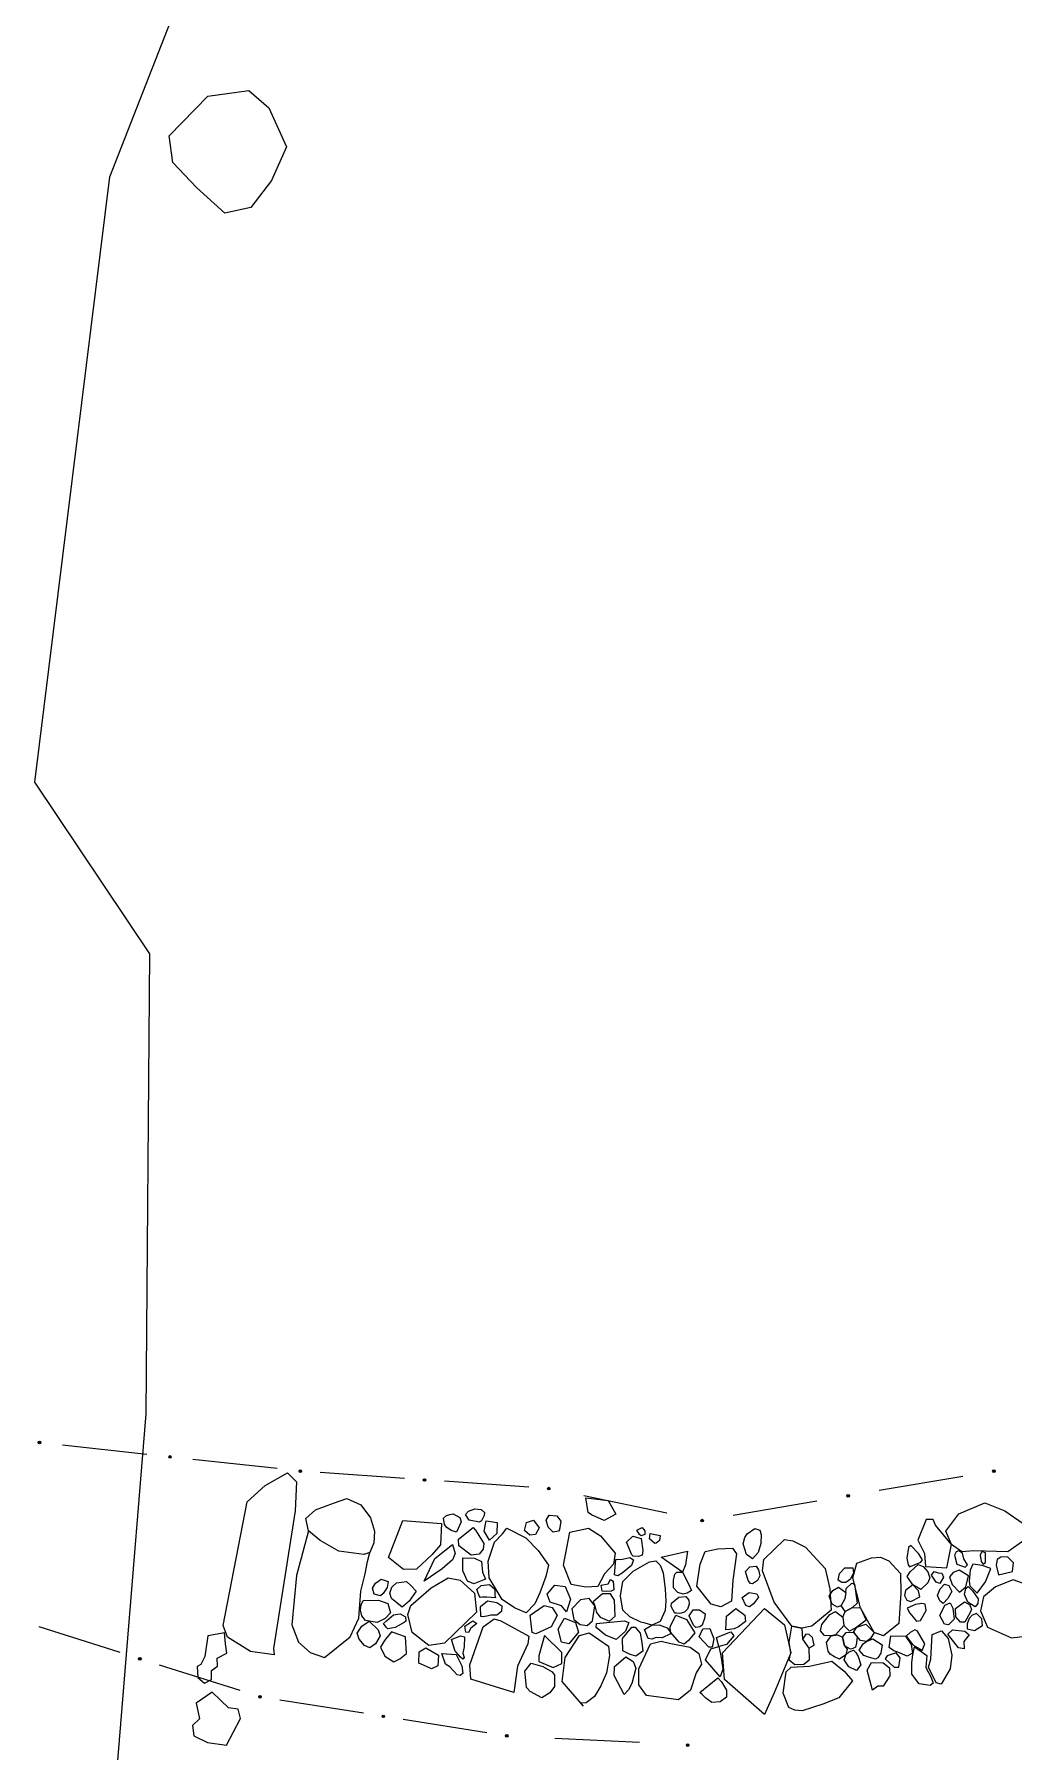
# Model space of a CAD drawing. Header units: metres. Extents: x -10443 to -4073, y -33280 to -26846.
# Drawn here: x -7959.6 to -7953.82, y -29553.69 to -29543.55 of the extents above; entities that cross this region are included whole.
import ezdxf

# ---------------------------------------------------------------- set-up
doc = ezdxf.new("R2010")
doc.units = ezdxf.units.M
doc.header["$MEASUREMENT"] = 0
doc.linetypes.add('CONTINUOUS_1', pattern=[0])
doc.linetypes.add('CONTINUOUS_2', pattern=[0])
for name, color, linetype, lineweight in [('園路', 241, 'CONTINUOUS_2', 18), ('石', 241, 'CONTINUOUS_2', 18), ('護岸', 241, 'CONTINUOUS_2', 18)]:
    doc.layers.add(name, color=color, linetype=linetype, lineweight=lineweight)

msp = doc.modelspace()

# ---------------------------------------------------------------- hatches: boundary and pattern name
at = {"layer": '園路', "linetype": 'CONTINUOUS_1', "lineweight": 18}
for points in [[(-7959.564, -29551.866, 1), (-7959.579, -29551.866, 1)], [(-7958.794, -29551.951, 1), (-7958.809, -29551.951, 1)], [(-7958.023, -29552.035, 1), (-7958.038, -29552.035, 1)], [(-7957.29, -29552.087, 1), (-7957.305, -29552.087, 1)], [(-7953.927, -29552.035, 1), (-7953.942, -29552.035, 1)], [(-7956.557, -29552.138, 1), (-7956.572, -29552.138, 1)], [(-7954.789, -29552.181, 1), (-7954.804, -29552.181, 1)], [(-7955.651, -29552.327, 1), (-7955.666, -29552.327, 1)], [(-7958.972, -29553.143, 1), (-7958.987, -29553.143, 1)], [(-7958.262, -29553.368, 1), (-7958.277, -29553.368, 1)], [(-7957.533, -29553.483, 1), (-7957.548, -29553.483, 1)], [(-7956.805, -29553.598, 1), (-7956.82, -29553.598, 1)], [(-7955.737, -29553.653, 1), (-7955.752, -29553.653, 1)]]:
    msp.add_hatch(color=241, dxfattribs=at).paths.add_polyline_path(points, flags=0)

# ---------------------------------------------------------------- linework, layer by layer
at = {"layer": '園路', "color": 1, "linetype": 'CONTINUOUS_1', "lineweight": 18}
for p, q in [((-7958.938, -29551.936), (-7959.435, -29551.881)), ((-7958.168, -29552.02), (-7958.665, -29551.966)), ((-7957.415, -29552.078), (-7957.914, -29552.044)), ((-7954.119, -29552.066), (-7954.612, -29552.15)), ((-7956.682, -29552.13), (-7957.18, -29552.095)), ((-7955.867, -29552.284), (-7956.356, -29552.181)), ((-7954.981, -29552.212), (-7955.474, -29552.296)), ((-7959.096, -29553.105), (-7959.573, -29552.954)), ((-7958.386, -29553.331), (-7958.862, -29553.18)), ((-7957.658, -29553.465), (-7958.152, -29553.387)), ((-7956.929, -29553.58), (-7957.423, -29553.502)), ((-7956.029, -29553.638), (-7956.528, -29553.613))]:
    msp.add_line(p, q, dxfattribs=at)
for centre in [(-7959.572, -29551.866), (-7958.801, -29551.951), (-7958.031, -29552.035), (-7957.298, -29552.087), (-7953.935, -29552.035), (-7956.564, -29552.138), (-7954.796, -29552.181), (-7955.658, -29552.327), (-7958.979, -29553.143), (-7958.269, -29553.368), (-7957.541, -29553.483), (-7956.812, -29553.598), (-7955.744, -29553.653)]:
    msp.add_circle(centre, 0.0075, dxfattribs=at)
at = {"layer": '石', "color": 4, "linetype": 'CONTINUOUS_2', "lineweight": 18, "flags": 128}
for points in [[(-7958.476, -29544.606), (-7958.644, -29544.455), (-7958.784, -29544.308), (-7958.805, -29544.15), (-7958.577, -29543.916), (-7958.335, -29543.883), (-7958.217, -29543.985), (-7958.113, -29544.216), (-7958.202, -29544.413), (-7958.323, -29544.573), (-7958.476, -29544.606)], [(-7958.462, -29553.015), (-7958.487, -29552.946), (-7958.345, -29552.217), (-7958.238, -29552.12), (-7958.106, -29552.045), (-7958.054, -29552.098), (-7958.062, -29552.27), (-7958.189, -29553.083), (-7958.186, -29553.12), (-7958.325, -29553.1), (-7958.462, -29553.015)], [(-7957.657, -29552.527), (-7957.803, -29552.508), (-7957.913, -29552.445), (-7957.983, -29552.387), (-7957.998, -29552.315), (-7957.941, -29552.264), (-7957.836, -29552.225), (-7957.757, -29552.197), (-7957.673, -29552.233), (-7957.617, -29552.31), (-7957.593, -29552.389), (-7957.597, -29552.459), (-7957.621, -29552.515), (-7957.657, -29552.527)], [(-7957.141, -29552.385), (-7957.165, -29552.367), (-7957.179, -29552.351), (-7957.185, -29552.313), (-7957.168, -29552.297), (-7957.148, -29552.292), (-7957.129, -29552.288), (-7957.089, -29552.308), (-7957.082, -29552.335), (-7957.108, -29552.395), (-7957.141, -29552.385)], [(-7956.974, -29552.336), (-7957.034, -29552.324), (-7957.056, -29552.292), (-7957.037, -29552.271), (-7957, -29552.258), (-7956.963, -29552.262), (-7956.944, -29552.279), (-7956.946, -29552.297), (-7956.961, -29552.329), (-7956.974, -29552.336)], [(-7956.332, -29552.28), (-7956.345, -29552.192), (-7956.213, -29552.208), (-7956.168, -29552.29), (-7956.237, -29552.327), (-7956.312, -29552.293), (-7956.332, -29552.28)], [(-7954.22, -29552.389), (-7954.142, -29552.288), (-7953.988, -29552.223), (-7953.871, -29552.269), (-7953.737, -29552.362), (-7953.752, -29552.441), (-7953.852, -29552.511), (-7954.054, -29552.505), (-7954.124, -29552.511), (-7954.185, -29552.469), (-7954.22, -29552.389)], [(-7957.983, -29552.387), (-7958.054, -29552.652), (-7958.081, -29552.943), (-7958.042, -29553.045), (-7957.974, -29553.105), (-7957.889, -29553.135), (-7957.737, -29553.013), (-7957.686, -29552.903), (-7957.674, -29552.743), (-7957.649, -29552.641), (-7957.635, -29552.569), (-7957.621, -29552.515)], [(-7957.51, -29552.545), (-7957.426, -29552.326), (-7957.198, -29552.345), (-7957.203, -29552.47), (-7957.252, -29552.528), (-7957.345, -29552.613), (-7957.422, -29552.616), (-7957.51, -29552.545)], [(-7957.023, -29552.531), (-7957.095, -29552.476), (-7957.097, -29552.437), (-7957.01, -29552.367), (-7956.996, -29552.383), (-7956.948, -29552.463), (-7956.952, -29552.495), (-7956.975, -29552.526), (-7957.023, -29552.531)], [(-7956.914, -29552.443), (-7956.946, -29552.39), (-7956.933, -29552.329), (-7956.868, -29552.339), (-7956.87, -29552.404), (-7956.914, -29552.443)], [(-7956.697, -29552.872), (-7956.766, -29552.843), (-7956.84, -29552.793), (-7956.916, -29552.665), (-7956.921, -29552.567), (-7956.884, -29552.455), (-7956.838, -29552.406), (-7956.812, -29552.372), (-7956.7, -29552.428), (-7956.627, -29552.504), (-7956.566, -29552.59), (-7956.581, -29552.658), (-7956.616, -29552.753), (-7956.647, -29552.818), (-7956.697, -29552.872)], [(-7956.676, -29552.414), (-7956.707, -29552.385), (-7956.695, -29552.338), (-7956.654, -29552.325), (-7956.621, -29552.37), (-7956.642, -29552.41), (-7956.676, -29552.414)], [(-7956.538, -29552.396), (-7956.567, -29552.365), (-7956.579, -29552.325), (-7956.561, -29552.295), (-7956.516, -29552.298), (-7956.492, -29552.33), (-7956.501, -29552.379), (-7956.506, -29552.389), (-7956.538, -29552.396)], [(-7956.346, -29552.721), (-7956.431, -29552.704), (-7956.477, -29552.59), (-7956.439, -29552.395), (-7956.33, -29552.371), (-7956.259, -29552.417), (-7956.172, -29552.52), (-7956.181, -29552.584), (-7956.234, -29552.642), (-7956.275, -29552.717), (-7956.346, -29552.721)], [(-7956.028, -29552.41), (-7956.043, -29552.384), (-7956.013, -29552.368), (-7955.997, -29552.387), (-7955.997, -29552.41), (-7956.019, -29552.417), (-7956.028, -29552.41)], [(-7955.397, -29552.528), (-7955.415, -29552.465), (-7955.407, -29552.427), (-7955.393, -29552.406), (-7955.348, -29552.374), (-7955.317, -29552.383), (-7955.309, -29552.41), (-7955.312, -29552.463), (-7955.327, -29552.515), (-7955.36, -29552.553), (-7955.377, -29552.541), (-7955.397, -29552.528)], [(-7954.384, -29552.442), (-7954.345, -29552.522), (-7954.34, -29552.598), (-7954.214, -29552.606), (-7954.185, -29552.469), (-7954.281, -29552.354), (-7954.293, -29552.32), (-7954.336, -29552.32), (-7954.384, -29552.442)], [(-7957.299, -29552.685), (-7957.237, -29552.55), (-7957.132, -29552.469), (-7957.116, -29552.521), (-7957.133, -29552.559), (-7957.193, -29552.611), (-7957.299, -29552.685)], [(-7956.073, -29552.529), (-7956.104, -29552.454), (-7956.068, -29552.419), (-7956.018, -29552.433), (-7956.009, -29552.504), (-7956.012, -29552.532), (-7956.034, -29552.539), (-7956.066, -29552.538), (-7956.073, -29552.529)], [(-7955.938, -29552.462), (-7955.97, -29552.434), (-7955.966, -29552.404), (-7955.907, -29552.415), (-7955.911, -29552.444), (-7955.929, -29552.46), (-7955.938, -29552.462)], [(-7955.605, -29552.82), (-7955.689, -29552.714), (-7955.67, -29552.585), (-7955.641, -29552.509), (-7955.565, -29552.494), (-7955.478, -29552.49), (-7955.456, -29552.523), (-7955.477, -29552.678), (-7955.485, -29552.802), (-7955.548, -29552.837), (-7955.605, -29552.82)], [(-7955.129, -29552.95), (-7955.232, -29552.808), (-7955.302, -29552.623), (-7955.294, -29552.557), (-7955.171, -29552.438), (-7955.123, -29552.446), (-7955.048, -29552.484), (-7954.932, -29552.609), (-7954.905, -29552.73), (-7954.896, -29552.855), (-7955.011, -29552.951), (-7955.07, -29552.963), (-7955.129, -29552.95)], [(-7954.433, -29552.601), (-7954.367, -29552.573), (-7954.356, -29552.559), (-7954.381, -29552.522), (-7954.425, -29552.474), (-7954.44, -29552.485), (-7954.449, -29552.548), (-7954.442, -29552.588), (-7954.433, -29552.601)], [(-7957.043, -29552.684), (-7957.072, -29552.624), (-7957.072, -29552.546), (-7957.003, -29552.549), (-7956.961, -29552.568), (-7956.955, -29552.631), (-7956.937, -29552.673), (-7957.006, -29552.7), (-7957.043, -29552.684)], [(-7956.176, -29552.648), (-7956.168, -29552.557), (-7956.128, -29552.555), (-7956.086, -29552.545), (-7956.063, -29552.559), (-7956.075, -29552.593), (-7956.131, -29552.638), (-7956.157, -29552.653), (-7956.176, -29552.648)], [(-7956.021, -29552.927), (-7956.085, -29552.896), (-7956.127, -29552.855), (-7956.14, -29552.772), (-7956.127, -29552.686), (-7956.065, -29552.625), (-7955.97, -29552.57), (-7955.931, -29552.564), (-7955.907, -29552.591), (-7955.889, -29552.635), (-7955.876, -29552.732), (-7955.873, -29552.803), (-7955.876, -29552.857), (-7955.907, -29552.923), (-7955.955, -29552.945), (-7955.995, -29552.933), (-7956.021, -29552.927)], [(-7955.774, -29552.632), (-7955.901, -29552.543), (-7955.744, -29552.508), (-7955.757, -29552.588), (-7955.774, -29552.632)], [(-7955.387, -29552.681), (-7955.402, -29552.628), (-7955.376, -29552.6), (-7955.34, -29552.596), (-7955.325, -29552.617), (-7955.318, -29552.653), (-7955.332, -29552.68), (-7955.36, -29552.701), (-7955.372, -29552.698), (-7955.387, -29552.681)], [(-7954.643, -29552.987), (-7954.723, -29552.842), (-7954.769, -29552.665), (-7954.745, -29552.579), (-7954.659, -29552.547), (-7954.604, -29552.542), (-7954.556, -29552.564), (-7954.486, -29552.64), (-7954.485, -29552.755), (-7954.497, -29552.935), (-7954.587, -29553.007), (-7954.643, -29552.987)], [(-7954.367, -29552.733), (-7954.414, -29552.707), (-7954.447, -29552.658), (-7954.43, -29552.63), (-7954.383, -29552.586), (-7954.352, -29552.599), (-7954.326, -29552.629), (-7954.313, -29552.665), (-7954.325, -29552.695), (-7954.367, -29552.733)], [(-7954.168, -29552.532), (-7954.154, -29552.584), (-7954.104, -29552.602), (-7954.091, -29552.589), (-7954.112, -29552.552), (-7954.121, -29552.519), (-7954.142, -29552.506), (-7954.159, -29552.512), (-7954.168, -29552.532)], [(-7954.077, -29552.713), (-7954.034, -29552.756), (-7953.984, -29552.688), (-7953.954, -29552.61), (-7954.004, -29552.593), (-7954.059, -29552.584), (-7954.075, -29552.619), (-7954.081, -29552.684), (-7954.077, -29552.713)], [(-7954.011, -29552.568), (-7953.998, -29552.584), (-7953.985, -29552.575), (-7953.984, -29552.518), (-7954.007, -29552.51), (-7954.017, -29552.532), (-7954.011, -29552.568)], [(-7953.922, -29552.59), (-7953.909, -29552.648), (-7953.826, -29552.627), (-7953.82, -29552.577), (-7953.854, -29552.541), (-7953.894, -29552.543), (-7953.915, -29552.557), (-7953.922, -29552.59)], [(-7957.557, -29552.772), (-7957.595, -29552.762), (-7957.604, -29552.726), (-7957.587, -29552.696), (-7957.554, -29552.672), (-7957.513, -29552.687), (-7957.518, -29552.722), (-7957.541, -29552.758), (-7957.557, -29552.772)], [(-7957.43, -29552.839), (-7957.493, -29552.788), (-7957.503, -29552.756), (-7957.491, -29552.721), (-7957.464, -29552.695), (-7957.404, -29552.686), (-7957.376, -29552.712), (-7957.347, -29552.743), (-7957.388, -29552.803), (-7957.43, -29552.839)], [(-7957.273, -29553.064), (-7957.371, -29552.987), (-7957.396, -29552.881), (-7957.378, -29552.829), (-7957.259, -29552.724), (-7957.158, -29552.665), (-7957.087, -29552.679), (-7957.002, -29552.756), (-7956.991, -29552.867), (-7957.179, -29553.05), (-7957.273, -29553.064)], [(-7956.248, -29552.743), (-7956.254, -29552.709), (-7956.213, -29552.7), (-7956.199, -29552.675), (-7956.184, -29552.684), (-7956.179, -29552.736), (-7956.195, -29552.744), (-7956.224, -29552.746), (-7956.248, -29552.743)], [(-7955.747, -29552.756), (-7955.77, -29552.762), (-7955.801, -29552.752), (-7955.827, -29552.725), (-7955.828, -29552.678), (-7955.82, -29552.644), (-7955.808, -29552.632), (-7955.774, -29552.632), (-7955.739, -29552.701), (-7955.722, -29552.74), (-7955.747, -29552.756)], [(-7954.834, -29552.692), (-7954.855, -29552.679), (-7954.847, -29552.64), (-7954.815, -29552.606), (-7954.768, -29552.605), (-7954.765, -29552.635), (-7954.783, -29552.673), (-7954.809, -29552.692), (-7954.834, -29552.692)], [(-7954.809, -29552.752), (-7954.807, -29552.728), (-7954.775, -29552.696), (-7954.758, -29552.702), (-7954.742, -29552.815), (-7954.77, -29552.84), (-7954.814, -29552.863), (-7954.838, -29552.829)], [(-7954.242, -29552.638), (-7954.232, -29552.662), (-7954.254, -29552.698), (-7954.277, -29552.69), (-7954.304, -29552.649), (-7954.287, -29552.628), (-7954.264, -29552.635), (-7954.242, -29552.638)], [(-7954.198, -29552.66), (-7954.181, -29552.705), (-7954.139, -29552.75), (-7954.101, -29552.719), (-7954.086, -29552.654), (-7954.14, -29552.619), (-7954.175, -29552.634), (-7954.198, -29552.66)], [(-7954.015, -29552.86), (-7953.973, -29552.956), (-7953.831, -29553.02), (-7953.748, -29553.01), (-7953.683, -29552.847), (-7953.7, -29552.751), (-7953.766, -29552.697), (-7953.822, -29552.677), (-7953.926, -29552.718), (-7953.996, -29552.777), (-7954.015, -29552.86)], [(-7957.66, -29552.798), (-7957.569, -29552.796), (-7957.514, -29552.816), (-7957.499, -29552.872), (-7957.531, -29552.905), (-7957.577, -29552.928), (-7957.646, -29552.917), (-7957.668, -29552.889), (-7957.676, -29552.855), (-7957.672, -29552.825), (-7957.66, -29552.798)], [(-7956.975, -29552.772), (-7956.988, -29552.734), (-7956.964, -29552.71), (-7956.913, -29552.705), (-7956.883, -29552.731), (-7956.882, -29552.768), (-7956.879, -29552.784), (-7956.93, -29552.779), (-7956.955, -29552.78), (-7956.968, -29552.782), (-7956.975, -29552.772)], [(-7956.489, -29552.83), (-7956.555, -29552.808), (-7956.573, -29552.761), (-7956.529, -29552.708), (-7956.467, -29552.717), (-7956.435, -29552.791), (-7956.459, -29552.866), (-7956.489, -29552.83)], [(-7956.379, -29552.94), (-7956.338, -29552.946), (-7956.305, -29552.918), (-7956.291, -29552.831), (-7956.326, -29552.787), (-7956.377, -29552.795), (-7956.428, -29552.849), (-7956.415, -29552.911), (-7956.379, -29552.94)], [(-7956.261, -29552.897), (-7956.205, -29552.921), (-7956.172, -29552.891), (-7956.175, -29552.797), (-7956.199, -29552.76), (-7956.246, -29552.76), (-7956.302, -29552.807), (-7956.291, -29552.831), (-7956.282, -29552.87), (-7956.261, -29552.897)], [(-7955.82, -29552.873), (-7955.841, -29552.835), (-7955.839, -29552.815), (-7955.796, -29552.779), (-7955.755, -29552.776), (-7955.736, -29552.797), (-7955.735, -29552.821), (-7955.744, -29552.85), (-7955.763, -29552.867), (-7955.79, -29552.875), (-7955.809, -29552.873), (-7955.82, -29552.873)], [(-7955.401, -29552.828), (-7955.422, -29552.781), (-7955.38, -29552.751), (-7955.336, -29552.759), (-7955.326, -29552.78), (-7955.355, -29552.819), (-7955.378, -29552.836), (-7955.401, -29552.828)], [(-7954.858, -29552.838), (-7954.89, -29552.821), (-7954.909, -29552.774), (-7954.887, -29552.74), (-7954.853, -29552.721), (-7954.809, -29552.752), (-7954.816, -29552.789), (-7954.838, -29552.829), (-7954.858, -29552.838)], [(-7954.414, -29552.707), (-7954.457, -29552.739), (-7954.463, -29552.769), (-7954.449, -29552.797), (-7954.426, -29552.804), (-7954.373, -29552.778), (-7954.381, -29552.741), (-7954.414, -29552.707)], [(-7954.255, -29552.8), (-7954.268, -29552.769), (-7954.252, -29552.73), (-7954.227, -29552.703), (-7954.202, -29552.711), (-7954.183, -29552.746), (-7954.207, -29552.788), (-7954.234, -29552.816), (-7954.255, -29552.8)], [(-7954.045, -29552.837), (-7954.09, -29552.809), (-7954.109, -29552.764), (-7954.101, -29552.727), (-7954.088, -29552.716), (-7954.061, -29552.741), (-7954.029, -29552.789), (-7954.03, -29552.817), (-7954.045, -29552.837)], [(-7957.523, -29552.919), (-7957.48, -29552.883), (-7957.441, -29552.878), (-7957.411, -29552.896), (-7957.409, -29552.921), (-7957.418, -29552.928), (-7957.472, -29552.958), (-7957.514, -29552.967), (-7957.525, -29552.957), (-7957.539, -29552.935), (-7957.523, -29552.919)], [(-7956.966, -29552.893), (-7956.968, -29552.834), (-7956.926, -29552.8), (-7956.87, -29552.811), (-7956.841, -29552.831), (-7956.844, -29552.864), (-7956.871, -29552.886), (-7956.906, -29552.885), (-7956.93, -29552.892), (-7956.953, -29552.895), (-7956.966, -29552.893)], [(-7956.662, -29552.987), (-7956.674, -29552.886), (-7956.592, -29552.829), (-7956.543, -29552.84), (-7956.514, -29552.888), (-7956.55, -29552.954), (-7956.64, -29552.996), (-7956.662, -29552.987)], [(-7955.793, -29553.045), (-7955.845, -29552.986), (-7955.847, -29552.955), (-7955.814, -29552.885), (-7955.75, -29552.911), (-7955.701, -29552.989), (-7955.739, -29553.036), (-7955.764, -29553.057), (-7955.793, -29553.045)], [(-7955.718, -29552.929), (-7955.734, -29552.89), (-7955.711, -29552.854), (-7955.673, -29552.853), (-7955.641, -29552.878), (-7955.644, -29552.906), (-7955.659, -29552.944), (-7955.672, -29552.954), (-7955.695, -29552.958), (-7955.707, -29552.946), (-7955.718, -29552.929)], [(-7955.29, -29553.472), (-7955.526, -29553.266), (-7955.538, -29553.107), (-7955.29, -29552.846), (-7955.172, -29552.943), (-7955.134, -29553.108), (-7955.233, -29553.344), (-7955.29, -29553.472)], [(-7955.519, -29552.972), (-7955.514, -29552.891), (-7955.459, -29552.846), (-7955.406, -29552.885), (-7955.402, -29552.923), (-7955.443, -29552.955), (-7955.47, -29552.967), (-7955.497, -29552.97), (-7955.519, -29552.972)], [(-7954.896, -29553.007), (-7954.935, -29553.005), (-7954.96, -29552.978), (-7954.951, -29552.94), (-7954.904, -29552.882), (-7954.871, -29552.863), (-7954.827, -29552.898), (-7954.822, -29552.947), (-7954.87, -29553.001), (-7954.896, -29553.007)], [(-7954.827, -29552.898), (-7954.814, -29552.863), (-7954.77, -29552.84), (-7954.723, -29552.842), (-7954.689, -29552.915), (-7954.744, -29552.957), (-7954.788, -29552.979), (-7954.822, -29552.947)], [(-7954.447, -29552.844), (-7954.431, -29552.873), (-7954.392, -29552.92), (-7954.369, -29552.916), (-7954.335, -29552.858), (-7954.342, -29552.82), (-7954.361, -29552.816), (-7954.399, -29552.822), (-7954.447, -29552.844)], [(-7954.226, -29552.938), (-7954.254, -29552.887), (-7954.224, -29552.826), (-7954.193, -29552.813), (-7954.177, -29552.845), (-7954.169, -29552.91), (-7954.204, -29552.943), (-7954.226, -29552.938)], [(-7954.132, -29552.927), (-7954.16, -29552.895), (-7954.161, -29552.847), (-7954.108, -29552.806), (-7954.078, -29552.825), (-7954.068, -29552.851), (-7954.076, -29552.869), (-7954.106, -29552.927), (-7954.132, -29552.927)], [(-7954.093, -29552.966), (-7954.049, -29552.976), (-7954.003, -29552.947), (-7954.007, -29552.908), (-7954.037, -29552.875), (-7954.064, -29552.885), (-7954.081, -29552.906), (-7954.093, -29552.936), (-7954.093, -29552.966)], [(-7958.64, -29553.188), (-7958.636, -29553.253), (-7958.598, -29553.287), (-7958.556, -29553.266), (-7958.556, -29553.213), (-7958.52, -29553.186), (-7958.523, -29553.14), (-7958.465, -29553.11), (-7958.474, -29553.055), (-7958.478, -29552.99), (-7958.577, -29553.008), (-7958.596, -29553.13), (-7958.619, -29553.177), (-7958.64, -29553.188)], [(-7957.621, -29553.078), (-7957.653, -29553.065), (-7957.684, -29553.027), (-7957.696, -29552.991), (-7957.668, -29552.95), (-7957.625, -29552.92), (-7957.571, -29552.973), (-7957.56, -29553.007), (-7957.588, -29553.055), (-7957.621, -29553.078)], [(-7957.534, -29553.035), (-7957.558, -29553.074), (-7957.532, -29553.128), (-7957.478, -29553.161), (-7957.443, -29553.143), (-7957.404, -29553.111), (-7957.411, -29553.013), (-7957.455, -29552.998), (-7957.492, -29552.984), (-7957.534, -29553.035)], [(-7957.053, -29552.985), (-7957.06, -29552.951), (-7957.013, -29552.918), (-7956.989, -29552.935), (-7957.024, -29552.962), (-7957.038, -29552.988), (-7957.053, -29552.985)], [(-7956.77, -29553.343), (-7957.024, -29553.264), (-7957.031, -29553.179), (-7956.952, -29552.955), (-7956.887, -29552.908), (-7956.847, -29552.919), (-7956.682, -29553.01), (-7956.687, -29553.054), (-7956.749, -29553.186), (-7956.77, -29553.343)], [(-7956.446, -29553.055), (-7956.488, -29553.045), (-7956.509, -29552.969), (-7956.472, -29552.904), (-7956.406, -29552.929), (-7956.389, -29552.986), (-7956.446, -29553.055)], [(-7956.358, -29553.422), (-7956.484, -29553.278), (-7956.467, -29553.135), (-7956.382, -29553.006), (-7956.325, -29552.989), (-7956.212, -29553.068), (-7956.206, -29553.123), (-7956.223, -29553.226), (-7956.256, -29553.302), (-7956.294, -29553.366), (-7956.343, -29553.403), (-7956.372, -29553.406)], [(-7956.165, -29553.029), (-7956.228, -29553.004), (-7956.285, -29552.958), (-7956.282, -29552.934), (-7956.118, -29552.919), (-7956.091, -29552.929), (-7956.11, -29552.979), (-7956.165, -29553.029)], [(-7956.126, -29553.097), (-7956.128, -29553.024), (-7956.074, -29552.957), (-7956.053, -29552.956), (-7956.024, -29552.991), (-7956.014, -29553.046), (-7956.009, -29553.099), (-7956.049, -29553.127), (-7956.088, -29553.115), (-7956.126, -29553.097)], [(-7955.976, -29553.023), (-7955.998, -29552.971), (-7955.955, -29552.945), (-7955.912, -29552.942), (-7955.865, -29552.961), (-7955.845, -29552.986), (-7955.845, -29552.996), (-7955.894, -29553.02), (-7955.929, -29553.017), (-7955.956, -29553.028), (-7955.976, -29553.023)], [(-7955.619, -29553.075), (-7955.675, -29553.014), (-7955.655, -29552.967), (-7955.612, -29552.964), (-7955.589, -29553.026), (-7955.599, -29553.074), (-7955.619, -29553.075)], [(-7955.56, -29553.071), (-7955.574, -29553.017), (-7955.488, -29552.983), (-7955.472, -29553.007), (-7955.515, -29553.058), (-7955.56, -29553.071)], [(-7955.144, -29553.045), (-7955.129, -29552.95), (-7955.07, -29552.963), (-7955.065, -29553.027), (-7955.029, -29553.08), (-7955.027, -29553.151), (-7955.057, -29553.177), (-7955.11, -29553.178), (-7955.145, -29553.151), (-7955.134, -29553.108), (-7955.144, -29553.045)], [(-7955.029, -29553.08), (-7954.996, -29553.063), (-7955.006, -29553.018), (-7955.027, -29552.999), (-7955.045, -29552.998), (-7955.065, -29553.027)], [(-7954.801, -29553.086), (-7954.809, -29553.119), (-7954.847, -29553.145), (-7954.876, -29553.131), (-7954.903, -29553.115), (-7954.914, -29553.099), (-7954.924, -29553.047), (-7954.896, -29553.007), (-7954.858, -29553.002), (-7954.829, -29553.015), (-7954.817, -29553.067), (-7954.801, -29553.086)], [(-7954.782, -29553.086), (-7954.817, -29553.067), (-7954.829, -29553.015), (-7954.807, -29552.988), (-7954.764, -29552.985), (-7954.743, -29553.013), (-7954.746, -29553.048), (-7954.753, -29553.075), (-7954.769, -29553.083), (-7954.782, -29553.086)], [(-7954.687, -29553.04), (-7954.723, -29553.035), (-7954.764, -29552.985), (-7954.744, -29552.957), (-7954.692, -29552.939), (-7954.643, -29552.987), (-7954.663, -29553.023), (-7954.687, -29553.04)], [(-7954.453, -29553.009), (-7954.414, -29553.06), (-7954.372, -29553.085), (-7954.358, -29553.094), (-7954.343, -29553.055), (-7954.386, -29552.98), (-7954.403, -29552.972), (-7954.43, -29552.987), (-7954.453, -29553.009)], [(-7954.277, -29553.285), (-7954.321, -29553.192), (-7954.308, -29553.145), (-7954.299, -29552.999), (-7954.244, -29552.977), (-7954.205, -29553.024), (-7954.184, -29553.122), (-7954.193, -29553.203), (-7954.247, -29553.293), (-7954.277, -29553.285)], [(-7954.145, -29553.079), (-7954.207, -29552.997), (-7954.18, -29552.973), (-7954.106, -29552.979), (-7954.082, -29553.002), (-7954.113, -29553.04), (-7954.111, -29553.085), (-7954.145, -29553.079)], [(-7957.286, -29553.189), (-7957.331, -29553.169), (-7957.329, -29553.101), (-7957.29, -29553.078), (-7957.216, -29553.121), (-7957.22, -29553.184), (-7957.256, -29553.202), (-7957.286, -29553.189)], [(-7957.117, -29553.099), (-7957.138, -29553.029), (-7957.085, -29553.008), (-7957.061, -29553.013), (-7957.064, -29553.073), (-7957.071, -29553.109), (-7957.063, -29553.136), (-7957.071, -29553.146), (-7957.086, -29553.133), (-7957.097, -29553.119), (-7957.111, -29553.104), (-7957.117, -29553.099)], [(-7956.623, -29553.159), (-7956.537, -29553.195), (-7956.486, -29553.171), (-7956.487, -29553.106), (-7956.589, -29553.006), (-7956.622, -29553.125), (-7956.623, -29553.159)], [(-7955.798, -29553.386), (-7955.987, -29553.36), (-7956.032, -29553.297), (-7956.032, -29553.203), (-7955.963, -29553.055), (-7955.901, -29553.039), (-7955.844, -29553.053), (-7955.729, -29553.075), (-7955.677, -29553.112), (-7955.662, -29553.175), (-7955.693, -29553.225), (-7955.726, -29553.328), (-7955.798, -29553.386)], [(-7955.552, -29553.249), (-7955.638, -29553.149), (-7955.607, -29553.084), (-7955.56, -29553.071), (-7955.548, -29553.125), (-7955.536, -29553.205), (-7955.552, -29553.249)], [(-7954.736, -29553.13), (-7954.721, -29553.178), (-7954.747, -29553.213), (-7954.792, -29553.191), (-7954.82, -29553.15), (-7954.809, -29553.119), (-7954.789, -29553.102), (-7954.764, -29553.093), (-7954.75, -29553.106), (-7954.736, -29553.13)], [(-7954.635, -29553.146), (-7954.675, -29553.133), (-7954.704, -29553.123), (-7954.73, -29553.092), (-7954.707, -29553.055), (-7954.687, -29553.04), (-7954.65, -29553.025), (-7954.596, -29553.061), (-7954.602, -29553.11), (-7954.621, -29553.138), (-7954.635, -29553.146)], [(-7954.526, -29553.097), (-7954.554, -29553.077), (-7954.544, -29553.007), (-7954.458, -29553.009), (-7954.424, -29553.059), (-7954.415, -29553.109), (-7954.448, -29553.128), (-7954.503, -29553.103), (-7954.526, -29553.097)], [(-7954.405, -29553.072), (-7954.332, -29553.123), (-7954.338, -29553.194), (-7954.306, -29553.253), (-7954.294, -29553.286), (-7954.312, -29553.3), (-7954.377, -29553.291), (-7954.42, -29553.234), (-7954.419, -29553.164), (-7954.413, -29553.12), (-7954.405, -29553.072)], [(-7957.087, -29553.242), (-7957.104, -29553.238), (-7957.148, -29553.191), (-7957.173, -29553.175), (-7957.195, -29553.111), (-7957.11, -29553.117), (-7957.078, -29553.184), (-7957.071, -29553.229), (-7957.087, -29553.242)], [(-7956.7, -29553.271), (-7956.705, -29553.216), (-7956.667, -29553.169), (-7956.599, -29553.189), (-7956.544, -29553.22), (-7956.53, -29553.24), (-7956.531, -29553.306), (-7956.557, -29553.345), (-7956.604, -29553.374), (-7956.674, -29553.337), (-7956.696, -29553.313), (-7956.7, -29553.271)], [(-7956.119, -29553.353), (-7956.177, -29553.242), (-7956.175, -29553.188), (-7956.165, -29553.18), (-7956.108, -29553.132), (-7956.065, -29553.159), (-7956.05, -29553.199), (-7956.074, -29553.289), (-7956.093, -29553.327), (-7956.119, -29553.353)], [(-7955.147, -29553.431), (-7955.18, -29553.346), (-7955.162, -29553.221), (-7955.132, -29553.192), (-7955.024, -29553.186), (-7954.893, -29553.158), (-7954.819, -29553.216), (-7954.77, -29553.274), (-7954.85, -29553.373), (-7954.946, -29553.41), (-7955.068, -29553.45), (-7955.11, -29553.446), (-7955.147, -29553.431)], [(-7954.652, -29553.328), (-7954.683, -29553.211), (-7954.658, -29553.164), (-7954.589, -29553.167), (-7954.552, -29553.197), (-7954.549, -29553.244), (-7954.59, -29553.305), (-7954.62, -29553.305), (-7954.652, -29553.328)], [(-7954.577, -29553.143), (-7954.524, -29553.192), (-7954.497, -29553.192), (-7954.488, -29553.138), (-7954.512, -29553.108), (-7954.565, -29553.125), (-7954.577, -29553.143)], [(-7955.672, -29553.342), (-7955.566, -29553.255), (-7955.543, -29553.279), (-7955.514, -29553.329), (-7955.515, -29553.369), (-7955.552, -29553.398), (-7955.6, -29553.402), (-7955.636, -29553.376), (-7955.659, -29553.353), (-7955.672, -29553.342)], [(-7958.661, -29553.597), (-7958.58, -29553.637), (-7958.468, -29553.654), (-7958.384, -29553.496), (-7958.399, -29553.441), (-7958.455, -29553.433), (-7958.551, -29553.341), (-7958.647, -29553.406), (-7958.627, -29553.498), (-7958.668, -29553.536), (-7958.661, -29553.597)]]:
    msp.add_lwpolyline(points, dxfattribs=at)
at = {"layer": '護岸', "color": 1, "linetype": 'CONTINUOUS_2', "lineweight": 18, "flags": 128}
msp.add_lwpolyline([(-7940.304, -29520.437), (-7941.692, -29520.329), (-7941.807, -29520.309), (-7942.051, -29520.547), (-7942.666, -29520.753), (-7942.885, -29520.702), (-7943.932, -29520.893), (-7944.613, -29521.23), (-7945.302, -29521.079), (-7945.992, -29521.205), (-7947.38, -29521.49), (-7948.227, -29521.89), (-7948.417, -29522.28), (-7948.783, -29522.939), (-7949.865, -29523.193), (-7950.577, -29523.258), (-7951.341, -29523.652), (-7952.622, -29524.702), (-7953.574, -29526.595), (-7954.904, -29528.352), (-7957.82, -29531.781), (-7959.549, -29533.13), (-7960.756, -29536.037), (-7961.795, -29539.455), (-7962.449, -29541.143), (-7963.576, -29542.767), (-7965.702, -29544.919), (-7966.966, -29546.71), (-7967.017, -29547.608), (-7966.945, -29548.653), (-7966.87, -29550.73), (-7967.314, -29552.247), (-7967.154, -29552.658), (-7967.573, -29553.068), (-7968.108, -29553.819), (-7968.133, -29554.628), (-7968.525, -29555.44), (-7968.423, -29555.701), (-7968.108, -29555.951), (-7968.841, -29556.911), (-7971.607, -29558.346), (-7973.414, -29559.588), (-7974.952, -29560.968), (-7975.836, -29561.143), (-7976.704, -29561.218), (-7977.318, -29560.726), (-7978.489, -29560.773), (-7980.091, -29561.173), (-7981.261, -29562.558), (-7981.537, -29563.368), (-7982.277, -29564.705), (-7982.825, -29565.511), (-7984.305, -29566.602), (-7984.564, -29567.328), (-7985.282, -29568.811), (-7985.869, -29569.451), (-7986.327, -29569.685), (-7987.956, -29571.567), (-7989.939, -29575.009), (-7991.72, -29577.082), (-7992.73, -29580.075), (-7992.943, -29581.698), (-7993.338, -29582.851), (-7993.745, -29583.36), (-7994.305, -29584.366), (-7994.434, -29584.705), (-7994.595, -29585.09), (-7994.893, -29585.366), (-7994.986, -29585.908), (-7994.673, -29585.941), (-7994.125, -29585.783), (-7993.701, -29585.914), (-7993.497, -29586.084), (-7993.339, -29586.566), (-7993.443, -29586.748), (-7993.286, -29587.248), (-7993.673, -29587.466), (-7993.514, -29587.769), (-7993.231, -29587.867), (-7993.116, -29588.17), (-7992.637, -29588.271), (-7992.103, -29588.728), (-7991.947, -29589.293), (-7991.654, -29589.485), (-7990.935, -29589.247), (-7989.84, -29587.978), (-7989.395, -29587.219), (-7989.103, -29586.069), (-7989.013, -29585.297), (-7989.365, -29584.398), (-7989.865, -29583.622), (-7989.745, -29582.642), (-7989.358, -29581.814), (-7989.508, -29580.946), (-7988.639, -29579.733), (-7988.698, -29578.846), (-7988.596, -29578.559), (-7988.317, -29578.191), (-7988.106, -29578.173), (-7987.885, -29578.356), (-7987.601, -29578.126), (-7987.428, -29578.06), (-7987.071, -29578.048), (-7986.783, -29578.219), (-7986.621, -29578.294), (-7986.67, -29578.795), (-7986.38, -29579.181), (-7986.02, -29579.181), (-7984.794, -29578.093), (-7984.088, -29577.208), (-7983.103, -29575.759), (-7981.553, -29574.37), (-7981.592, -29574.114), (-7981.107, -29573.725), (-7980.599, -29573.903), (-7979.719, -29573.805), (-7978.831, -29573.38), (-7978.06, -29574.073), (-7976.888, -29574.504), (-7975.71, -29574.055), (-7974.663, -29573.494), (-7974.042, -29572.553), (-7973.989, -29571.806), (-7974.162, -29571.035), (-7974.641, -29570.727), (-7974.564, -29570.047), (-7974.259, -29569.691), (-7973.929, -29569.599), (-7973.92, -29569.026), (-7973.693, -29568.307), (-7973.468, -29567.024), (-7973.12, -29566.449), (-7972.474, -29566.609), (-7970.194, -29565.852), (-7968.914, -29564.589), (-7967.744, -29563.287), (-7968.054, -29562.377), (-7967.569, -29561.876), (-7966.34, -29562.486), (-7963.661, -29561.521), (-7959.963, -29559.342), (-7959.588, -29557.119), (-7959.549, -29555.846), (-7959.712, -29555.303), (-7959.573, -29554.609), (-7959.174, -29554.538), (-7958.941, -29551.696), (-7958.919, -29548.98), (-7959.599, -29547.967), (-7959.157, -29544.392), (-7957.657, -29540.559), (-7957.567, -29537.209), (-7957.179, -29536.166), (-7956.535, -29532.639, -0.003818), (-7955.38, -29531.468), (-7954.111, -29529.713, -0.220219), (-7951.914, -29527.655), (-7950.986, -29527.279), (-7950.536, -29526.361, -0.321841), (-7947.448, -29523.971, 0.127874), (-7945.457, -29523.721, -0.210025), (-7942.307, -29522.41), (-7941.568, -29522.461), (-7941.394, -29522.499), (-7941.176, -29522.359), (-7940.909, -29522.428), (-7940.713, -29522.741), (-7940.414, -29522.758), (-7940.138, -29523.019)], format="xyb", dxfattribs=at)

doc.saveas('drawing.dxf')
